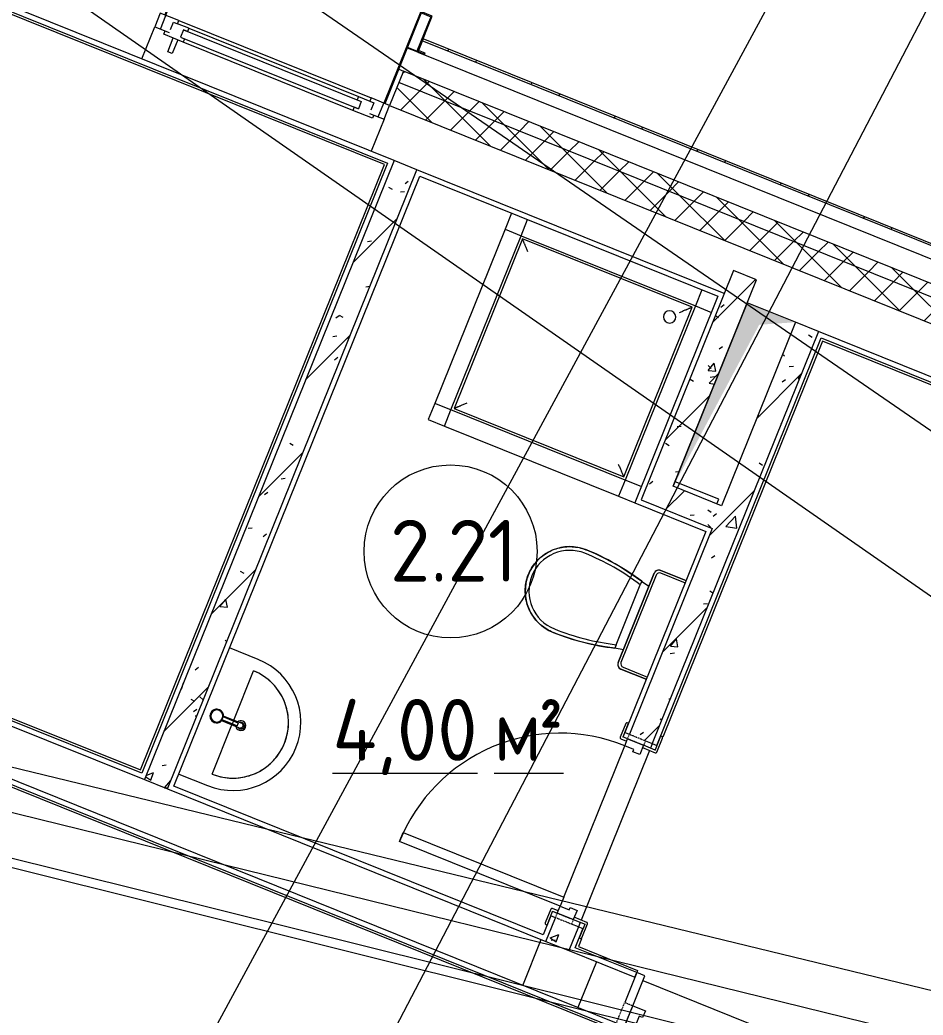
# Model space of a CAD drawing. Header units: millimetres. Extents: x -584918 to 2941280, y 3000189 to 4229862.
# Drawn here: x 189736 to 193389, y 3849639 to 3853664 of the extents above; entities that cross this region are included whole.
import ezdxf

# ---------------------------------------------------------------- set-up
doc = ezdxf.new("R2010")
doc.units = ezdxf.units.MM
doc.linetypes.add('ASVP_Невидимые', pattern=[5, 3, -2])
for name, color, linetype, lineweight in [('_ Окна', 7, 'Continuous', 0), ('Двери', 7, 'Continuous', 0), ('Линии', 7, 'Continuous', 0), ('Марки помещений', 7, 'Continuous', 0), ('Обобщенные модели', 7, 'Continuous', 0), ('Окна', 7, 'Continuous', 0), ('Перекрытие', 7, 'Continuous', 0), ('Сантехника', 7, 'Continuous', 0), ('Стены внутренние', 7, 'Continuous', 0), ('Стены наружные', 7, 'Continuous', 0), ('Стены несущие', 7, 'Continuous', 0), ('Стены отделка', 7, 'Continuous', 0), ('Стены перегородки', 7, 'Continuous', 0), ('Стены штриховка', 7, 'Continuous', 0), ('Узлы', 7, 'Continuous', 0), ('экспертиза ДУ', 1, 'Continuous', 0), ('экспертиза ДУ пояснения', 6, 'Continuous', 0), ('экспертиза условные обозначения', 1, 'Continuous', 0)]:
    doc.layers.add(name, color=color, linetype=linetype, lineweight=lineweight)
doc.styles.add('GOST Common_2', font='', dxfattribs={"height": 500})
doc.styles.add('GOST Common_3', font='', dxfattribs={"width": 0.9, "height": 500})
doc.styles.get('GOST Common_2').set_extended_font_data('GOST Common')
doc.styles.get('GOST Common_3').set_extended_font_data('GOST Common')
pattern_1 = [(45, (184030.3, 3824416.36), (-141.4214, 141.4214), [])]
pattern_2 = [(50, (184030.3, 3824416.36), (364.368, -31.8783), [38.1, -419.1]), (355, (184030.3, 3824416.36), (-70.486, 382.1133), [30.48, -335.28]), (100.451, (184060.67, 3824413.7), (293.885, 350.2334), [32.38, -356.18]), (46.184, (184030.3, 3824517.96), (542.1585, -84.086), [57.15, -628.65]), (96.636, (184075.5, 3824510.96), (474.805, 494.855), [48.57, -534.27]), (351.184, (184030.3, 3824517.96), (474.81, 494.85), [45.72, -502.92]), (21, (184081.1, 3824492.56), (303.2285, -204.5305), [38.1, -419.1]), (326, (184081.1, 3824492.56), (123.604, 368.376), [30.48, -335.28]), (71.451, (184106.37, 3824475.52), (426.834, 163.8427), [32.38, -356.18]), (37.5, (184030.3, 3824416.36), (6.17665, 169.11015), [16.764, -314.452, 16.764, -323.596, -336.55]), (37.5, (184030.3, 3824416.36), (6.17665, 169.11015), [-671.576, 16.764, -319.786]), (7.5, (184030.3, 3824416.36), (133.6389, 200.3615), [16.764, -177.292, 16.764, -306.832, -128.27]), (7.5, (184030.3, 3824416.36), (133.6389, 200.3615), [-517.652, 16.764, -111.506]), (327.5, (183917.02, 3824416.36), (271.1818, -11.45836), [16.764, -110.236, 16.764, -379.476, -525.78]), (327.5, (183917.02, 3824416.36), (271.1818, -11.45836), [-523.24, 16.764, -509.016]), (317.5, (183866.22, 3824416.36), (296.2585, 50.8528), [16.764, -148.336, 16.764, -246.38, -373.38]), (317.5, (183866.22, 3824416.36), (296.2585, 50.8528), [-428.244, 16.764, -356.616])]
pattern_3 = [(45, (184030.3, 3824416.36), (-70.71068, 70.71068), []), (135, (184030.3, 3824416.36), (-70.71068, -70.71068), [])]

# ---------------------------------------------------------------- blocks, each defined once
blk = doc.blocks.new('ASVP_ДверьДеревянная_1 полотно - Санузел 700х2000h_полотно_ Г Пр _650 в свету_-7535400-АР Этаж 02')
at = {"layer": 'Двери', "lineweight": 18}
for p, q in [((-350, 750), (-310, 750)), ((-350, 50), (-350, 750)), ((-310, 750), (-310, 50)), ((-380, 50), (-350, 50)), ((-380, -20), (-380, 50)), ((-310, 50), (-350, 50)), ((-350, 50), (-350, 10)), ((350, 50), (380, 50)), ((350, 10), (350, 50)), ((380, 50), (380, -20)), ((-350, 10), (-340, 10)), ((-340, 10), (-340, -20)), ((340, 10), (350, 10)), ((340, -20), (340, 10)), ((-340, -20), (-380, -20)), ((380, -20), (340, -20))]:
    blk.add_line(p, q, dxfattribs=at)
at = {"layer": 'Двери', "linetype": 'ASVP_Невидимые', "lineweight": 18}
for p, q in [((-400, 50), (-380, 50)), ((-400, -20), (-400, 50)), ((-380, 50), (-380, -20)), ((380, 50), (400, 50)), ((380, -20), (380, 50)), ((400, 50), (400, -20)), ((-380, -20), (-400, -20)), ((400, -20), (380, -20))]:
    blk.add_line(p, q, dxfattribs=at)
at = {"layer": 'Двери'}
blk.add_arc((-350, 50), 700, 0, 90, dxfattribs=at)
blk = doc.blocks.new('ASVP_НАЛИЧНИК МДФ_Двери - Наличник дверной МДФ-7488205-АР Этаж 02')
at = {"layer": 'Обобщенные модели'}
for p, q in [((-380, 50), (-380, -1)), ((-370, -5), (-370, 50)), ((370, 50), (370, -5)), ((380, -1), (380, 50)), ((-381, 0), (-440, 0)), ((-440, 0), (-440, -5)), ((-381, -1), (-381, 0)), ((440, 0), (381, 0)), ((381, 0), (381, -1)), ((440, -5), (440, 0)), ((-435, -10), (-375, -10)), ((-380, -1), (-381, -1)), ((375, -10), (435, -10)), ((381, -1), (380, -1))]:
    blk.add_line(p, q, dxfattribs=at)
for centre, start, end in [((-435, -5), 180, 270), ((-375, -5), 270, 360), ((375, -5), 180, 270), ((435, -5), 270, 360)]:
    blk.add_arc(centre, 5, start, end, dxfattribs=at)
blk = doc.blocks.new('ASVP_НАЛИЧНИК МДФ_Двери - Наличник дверной МДФ-7488190-АР Этаж 02')
at = {"layer": 'Обобщенные модели'}
for p, q in [((-381, 0), (-440, 0)), ((-381, -1), (-381, 0)), ((-380, 20), (-380, -1)), ((-370, -5), (-370, 20)), ((370, 20), (370, -5)), ((380, -1), (380, 20)), ((440, 0), (381, 0)), ((381, 0), (381, -1)), ((440, -5), (440, 0)), ((-440, 0), (-440, -5)), ((-435, -10), (-375, -10)), ((-380, -1), (-381, -1)), ((375, -10), (435, -10)), ((381, -1), (380, -1))]:
    blk.add_line(p, q, dxfattribs=at)
for centre, start, end in [((-435, -5), 180, 270), ((-375, -5), 270, 360), ((375, -5), 180, 270), ((435, -5), 270, 360)]:
    blk.add_arc(centre, 5, start, end, dxfattribs=at)
blk = doc.blocks.new('ASVP_ДверьСтальная_1 полотно - Внутренняя 1000х2000h_полотно_ Г Пр _925 в свету_-7420248-АР Этаж 02')
at = {"layer": 'Двери', "lineweight": 18}
for p, q in [((-500, 1100), (-440, 1100)), ((-500, 100), (-500, 1100)), ((-440, 1100), (-440, 100)), ((-540, 100), (-500, 100)), ((-540, 10), (-540, 100)), ((-440, 100), (-500, 100)), ((-500, 100), (-500, 40)), ((500, 100), (540, 100)), ((500, 40), (500, 100)), ((540, 100), (540, 10)), ((-485, 10), (-540, 10)), ((-500, 40), (-485, 40)), ((-485, 40), (-485, 10)), ((485, 40), (500, 40)), ((485, 10), (485, 40)), ((540, 10), (485, 10))]:
    blk.add_line(p, q, dxfattribs=at)
at = {"layer": 'Двери', "linetype": 'ASVP_Невидимые', "lineweight": 18}
for p, q in [((-575, 100), (-540, 100)), ((-575, 10), (-575, 100)), ((-540, 100), (-540, 10)), ((540, 100), (575, 100)), ((540, 10), (540, 100)), ((575, 100), (575, 10)), ((-540, 10), (-575, 10)), ((575, 10), (540, 10))]:
    blk.add_line(p, q, dxfattribs=at)
at = {"layer": 'Двери'}
blk.add_arc((-500, 100), 1000, 0, 90, dxfattribs=at)
blk = doc.blocks.new('ADSK_Унитаз_ГОСТ30493-96 - С косым выпуском-V62-АР Этаж 02')
at = {"layer": 'Сантехника'}
for p, q in [((130, 215), (20, 215)), ((20, 215), (130, 215)), ((125, 205), (25, 205)), ((140, -190), (140, 190)), ((150, 195), (150, 190.8)), ((150, -195), (150, 195)), ((150, 195), (150, -195)), ((185, 145), (150, 137.4)), ((185, 130.7), (185, 145.7)), ((185, 130.7), (185, -130.7)), ((150, -137.4), (185, -145)), ((185, -145.7), (185, -130.7)), ((20, -215), (130, -215)), ((130, -215), (20, -215)), ((25, -205), (125, -205))]:
    blk.add_line(p, q, dxfattribs=at)
at = {"layer": 'Сантехника', "flags": 128}
for points in [[(185, 145.7), (222.5, 155.2), (260.3, 163.1), (298.4, 169.6), (336.7, 174.5), (375.2, 177.8), (413.8, 179.6), (440, 180)], [(440, 180), (447.2, 179.9), (454.4, 179.4), (461.5, 178.7), (468.7, 177.7), (475.8, 176.4), (482.8, 174.8), (489.7, 173), (496.6, 170.9), (503.4, 168.5), (510.1, 165.8), (516.7, 162.9), (523.1, 159.7), (529.4, 156.2), (535.6, 152.5), (541.6, 148.6), (547.5, 144.4), (553.2, 140), (558.7, 135.3), (564, 130.5), (569.1, 125.4), (574, 120.1), (578.7, 114.7), (583.2, 109), (587.5, 103.2), (591.5, 97.3), (595.2, 91.1), (598.8, 84.8), (602, 78.4), (605, 71.9), (607.8, 65.2), (610.2, 58.5), (612.4, 51.6), (614.4, 44.7), (616, 37.7), (617.4, 30.6), (618.5, 23.5), (619.3, 16.3), (619.8, 9.1), (620, 1.9), (620, 0)], [(620, 0), (619.9, -7.2), (619.4, -14.4), (618.7, -21.5), (617.7, -28.7), (616.4, -35.8), (614.8, -42.8), (613, -49.7), (610.9, -56.6), (608.5, -63.4), (605.8, -70.1), (602.9, -76.7), (599.7, -83.1), (596.2, -89.4), (592.5, -95.6), (588.6, -101.6), (584.4, -107.5), (580, -113.2), (575.3, -118.7), (570.5, -124), (565.4, -129.1), (560.1, -134), (554.7, -138.7), (549, -143.2), (543.2, -147.5), (537.3, -151.5), (531.1, -155.2), (524.8, -158.8), (518.4, -162), (511.9, -165), (505.2, -167.8), (498.5, -170.2), (491.6, -172.4), (484.7, -174.4), (477.7, -176), (470.6, -177.4), (463.5, -178.5), (456.3, -179.3), (449.1, -179.8), (441.9, -180), (440, -180)], [(440, -180), (401.4, -179.2), (362.8, -176.9), (324.4, -173.1), (286.1, -167.7), (248.1, -160.7), (210.4, -152.3), (185, -145.7)]]:
    blk.add_lwpolyline(points, dxfattribs=at)
at = {"layer": 'Сантехника'}
for centre, radius, start, end in [((25, 190), 15, 90, 111.2132), ((125, 190), 15, 0, 90), ((130, 195), 20, 360, 90), ((130, 195), 20, 80, 90), ((130, 195), 20, 0, 90), ((130, 195), 20, 50, 70), ((130, 195), 20, 20, 40), ((130, 195), 20, 360, 10), ((440, -786), 966, 90, 105.3062), ((440, -786), 966, 90, 105.3062), ((440, -801), 966, 90, 105.3062), ((440, 0), 180, 0, 90), ((440, 0), 180, 360, 90), ((440, 0), 165, 0, 90), ((440, 0), 180, 270, 360), ((440, 0), 165, 270, 0), ((440, 0), 180, 270, 0), ((440, 801), 966, 254.6938, 270), ((440, 786), 966, 254.6938, 270), ((440, 786), 966, 254.6938, 270), ((125, -190), 15, 270, 0), ((130, -195), 20, 270, 0), ((130, -195), 20, 270, 0), ((130, -195), 20, 350, 0), ((25, -190), 15, 248.7868, 270), ((130, -195), 20, 270, 280), ((130, -195), 20, 290, 310), ((130, -195), 20, 320, 340)]:
    blk.add_arc(centre, radius, start, end, dxfattribs=at)
blk = doc.blocks.new('ADSK_Умывальник_Полукруглый_Керамический_ГОСТ30493-96 - 2-ой величины-228735-АР Этаж 02')
at = {"layer": 'Сантехника'}
for p, q in [((6669.8, 26660.8), (6553.9, 26707.5)), ((6570.8, 26415), (6651.2, 26614.4)), ((6483, 26197.1), (6563.3, 26396.5)), ((6348.3, 26197.4), (6464.3, 26150.7))]:
    blk.add_line(p, q, dxfattribs=at)
at = {"layer": 'Сантехника', "flags": 128}
blk.add_lwpolyline([(6483, 26197.1), (6491.4, 26193.9), (6499.9, 26191), (6508.5, 26188.5), (6517.3, 26186.3), (6526.1, 26184.5), (6535, 26183), (6543.9, 26181.9), (6552.9, 26181.2), (6561.9, 26180.8), (6570.9, 26180.8), (6579.9, 26181.1), (6588.8, 26181.8), (6597.8, 26182.9), (6606.7, 26184.3), (6615.5, 26186), (6624.2, 26188.1), (6632.9, 26190.6), (6641.4, 26193.4), (6649.9, 26196.5), (6658.2, 26200), (6666.3, 26203.8), (6674.3, 26208), (6682.1, 26212.4), (6689.8, 26217.2), (6697.2, 26222.2), (6704.5, 26227.6), (6711.5, 26233.2), (6718.3, 26239.1), (6724.8, 26245.3), (6731.1, 26251.7), (6737.1, 26258.4), (6742.9, 26265.3), (6748.3, 26272.5), (6753.5, 26279.8), (6758.4, 26287.4), (6763, 26295.1), (6767.3, 26303.1), (6771.2, 26311.2), (6774.8, 26319.4), (6778.1, 26327.8), (6781.1, 26336.3), (6783.7, 26344.9), (6785.9, 26353.6), (6787.8, 26362.4), (6789.4, 26371.3), (6790.6, 26380.2), (6791.4, 26389.1), (6791.9, 26398.1), (6792, 26407.1), (6791.8, 26416.1), (6791.2, 26425.1), (6790.3, 26434.1), (6789, 26443), (6787.3, 26451.8), (6785.3, 26460.6), (6782.9, 26469.3), (6780.2, 26477.8), (6777.1, 26486.3), (6773.8, 26494.6), (6770, 26502.8), (6766, 26510.9), (6761.6, 26518.7), (6757, 26526.4), (6752, 26533.9), (6746.7, 26541.2), (6741.1, 26548.3), (6735.3, 26555.1), (6729.2, 26561.8), (6722.8, 26568.1), (6716.2, 26574.2), (6709.3, 26580), (6702.3, 26585.6), (6695, 26590.9), (6687.5, 26595.8), (6679.8, 26600.5), (6671.9, 26604.8), (6663.8, 26608.9), (6655.6, 26612.6), (6651.2, 26614.4)], dxfattribs=at)
at = {"layer": 'Сантехника'}
for centre, radius, start, end in [((6567.1, 26405.7), 275, 248.0513, 68.0513), ((6567.1, 26405.7), 225, 248.0513, 68.0513), ((6599.5, 26392.7), 20, 68.0513, 128.0513), ((6599.5, 26392.7), 20, 248.0513, 68.0513), ((6599.5, 26392.7), 20, 188.0513, 248.0513)]:
    blk.add_arc(centre, radius, start, end, dxfattribs=at)
blk = doc.blocks.new('ADSK_Смеситель_ГОСТ25809-96 - Для умывальника_Однорукояточный-228586-АР Этаж 02')
at = {"layer": 'Сантехника'}
for p, q in [((6521.7, 26413.2), (6575.8, 26391.5)), ((6522.7, 26417.2), (6565.1, 26400.1)), ((6522.9, 26417.1), (6522.7, 26417.2)), ((6569.5, 26411.2), (6527.2, 26428.3)), ((6583.2, 26410), (6529.2, 26431.8)), ((6565.3, 26401.1), (6569.1, 26410.3)), ((6588.8, 26403.5), (6569.5, 26411.2)), ((6604.3, 26401.5), (6583.2, 26410)), ((6565.1, 26400.1), (6584.3, 26392.3)), ((6575.8, 26391.5), (6596.8, 26383)), ((6584.7, 26393.3), (6584.3, 26392.3)), ((6584.3, 26392.3), (6584.7, 26393.3)), ((6588.4, 26402.5), (6584.7, 26393.3)), ((6588.4, 26402.5), (6588.8, 26403.5)), ((6588.8, 26403.5), (6588.4, 26402.5)), ((6596.8, 26383), (6600.4, 26381.5)), ((6607.9, 26400.1), (6604.3, 26401.5))]:
    blk.add_line(p, q, dxfattribs=at)
for radius, start, end in [(27.5, 68.0513, 248.0513), (24.5, 68.0513, 248.0513), (27.5, 110.0278, 146.0739), (24.5, 248.0513, 68.0513), (27.5, 91.3626, 104.7385), (27.5, 68.0513, 86.0736), (27.5, 53.0513, 68.0513), (27.5, 349.6627, 68.0513), (27.5, 31.3641, 44.74), (27.5, 170.028, 206.0741), (27.5, 151.3629, 164.7388), (27.5, 211.3632, 224.7391), (27.5, 232.6006, 248.0513), (27.5, 248.0513, 327.5502), (27.5, 290.0285, 306.8607), (27.5, 308.0513, 326.0746), (24.5, 323.0513, 327.8215), (24.5, 323.0513, 327.8215), (24.5, 348.2811, 353.0513), (24.5, 348.2811, 353.0513), (27.5, 350.0287, 26.0748), (27.5, 248.0513, 266.0744), (27.5, 271.3635, 284.7394)]:
    blk.add_arc((6502.1, 26431.9), radius, start, end, dxfattribs=at)
for start_param, end_param in [(3.141593, 4.712389), (6.134003, 6.283185), (4.745008, 6.021386)]:
    blk.add_ellipse((6604.2, 26390.8), major_axis=(3.74, 9.28), ratio=0.965926, start_param=start_param, end_param=end_param, dxfattribs=at)
for points, knots in [([(6521.5, 26416.9), (6521.5, 26417), (6521.6, 26417.1), (6521.9, 26417.4), (6522.2, 26417.9), (6522.6, 26418.4), (6522.8, 26418.7)], [0.77430556, 0.77430556, 0.77430556, 0.77430556, 0.78298611, 0.79166667, 0.82638889, 0.86111111, 0.86111111, 0.86111111, 0.86111111]), ([(6526.2, 26427.1), (6526.2, 26427.4), (6526.3, 26427.9), (6526.4, 26428.4), (6526.4, 26428.9), (6526.5, 26429.1), (6526.5, 26429.2)], [0.13888889, 0.13888889, 0.13888889, 0.13888889, 0.16666667, 0.19444444, 0.20833333, 0.22222222, 0.22222222, 0.22222222, 0.22222222]), ([(6569.5, 26411.2), (6569.5, 26411.2), (6569.5, 26411.2), (6569.4, 26411.1), (6569.4, 26411), (6569.2, 26410.7), (6569.1, 26410.5), (6569.1, 26410.3)], [0, 0, 0, 0, 0.166667, 0.333333, 0.5, 0.666667, 1, 1, 1, 1]), ([(6565.4, 26399.9), (6565.5, 26399.9), (6565.5, 26399.9), (6565.5, 26400), (6565.6, 26400.2), (6565.7, 26400.4), (6565.9, 26400.7), (6565.9, 26400.8)], [0, 0, 0, 0, 0.166667, 0.333333, 0.5, 0.666667, 1, 1, 1, 1]), ([(6574.2, 26397.5), (6574, 26395.9), (6574, 26393.9), (6574.8, 26392.1), (6575.4, 26391.6), (6575.8, 26391.5)], [0.1666667, 0.1666667, 0.1666667, 0.1666667, 0.3333333, 0.4166667, 0.5, 0.5, 0.5, 0.5]), ([(6607.1, 26389.6), (6606.8, 26388.8), (6606.2, 26387.6), (6605.2, 26386.2), (6604.4, 26385.3), (6603.6, 26384.6), (6603, 26384.1), (6602.4, 26383.7), (6601.6, 26383.3), (6600.8, 26382.9), (6600.1, 26382.8), (6599.6, 26382.7), (6599.1, 26382.6), (6598.6, 26382.6), (6598.2, 26382.6), (6597.7, 26382.7), (6597.3, 26382.8), (6597, 26382.9), (6596.8, 26383)], [0, 0, 0, 0, 0.0833333, 0.125, 0.1666667, 0.2083333, 0.2291667, 0.25, 0.2916667, 0.3333333, 0.3541667, 0.375, 0.3958333, 0.4166667, 0.4375, 0.4583333, 0.4791667, 0.5, 0.5, 0.5, 0.5]), ([(6604.3, 26401.5), (6604.4, 26401.5), (6604.7, 26401.3), (6605.1, 26401.1), (6605.5, 26400.8), (6605.9, 26400.5), (6606.2, 26400.2), (6606.5, 26399.8), (6606.8, 26399.4), (6607.1, 26399), (6607.3, 26398.5), (6607.6, 26397.8), (6607.8, 26397.1), (6608, 26396.4), (6608.1, 26395.6), (6608.1, 26394.6), (6608.1, 26393.4), (6607.8, 26391.7), (6607.4, 26390.4), (6607.1, 26389.6)], [0.5, 0.5, 0.5, 0.5, 0.5208333, 0.5416667, 0.5625, 0.5833333, 0.6041667, 0.625, 0.6458333, 0.6666667, 0.6875, 0.7083333, 0.75, 0.7708333, 0.7916667, 0.8333333, 0.875, 0.9166667, 1, 1, 1, 1])]:
    blk.add_open_spline(points, degree=3, knots=knots, dxfattribs=at)
for points in [[(6522.7, 26417.2), (6522.7, 26417.2), (6522.7, 26417.2), (6522.7, 26417.3), (6522.8, 26417.4), (6522.9, 26417.6), (6523, 26417.8), (6523.1, 26418), (6523.2, 26418)], [(6523.2, 26417.1), (6523.2, 26417.1), (6523.1, 26417), (6523.1, 26417), (6523.1, 26417)], [(6523.2, 26418), (6524.1, 26419.5), (6525.7, 26422.4), (6526.6, 26425.6), (6526.9, 26427.3)], [(6526.9, 26427.3), (6526.9, 26427.4), (6527, 26427.6), (6527, 26427.8), (6527.1, 26427.9), (6527.1, 26428)], [(6527.6, 26428.1), (6527.6, 26428.1), (6527.6, 26428.1), (6527.6, 26428.1)], [(6569.7, 26410.1), (6569.7, 26410.3), (6569.8, 26410.6), (6569.9, 26411), (6569.9, 26411.1), (6569.9, 26411.1)], [(6582.1, 26410.1), (6581.7, 26410), (6580.8, 26409.7), (6579.3, 26408.5), (6578.4, 26407.4), (6577.9, 26406.8)], [(6583.2, 26410), (6583, 26410.1), (6582.7, 26410.2), (6582.4, 26410.1)], [(6565.3, 26401.1), (6565.3, 26400.9), (6565.1, 26400.6), (6565, 26400.2), (6565, 26400.1), (6565.1, 26400.1)]]:
    blk.add_open_spline(points, degree=3, dxfattribs=at)
blk = doc.blocks.new('ADSK_СифонБутылочный_ГОСТ23289-94 - Для умывальника_Вертикальный выпуск_DN40-6690948-АР Этаж 02')
at = {"layer": 'Сантехника'}
for radius, start, end in [(20, 158.285, 163.4876), (20, 158.285, 163.4876), (13.3, 174.0842, 180), (13.3, 180, 259.0621), (13.3, 1.0701, 90)]:
    blk.add_arc((0, 0), radius, start, end, dxfattribs=at)
blk = doc.blocks.new('ASVP_ОТКОС_Оштукатуривание дверного откоса - Оштукатуривание дверного откоса-V73-АР Этаж 02')
at = {"layer": 'Обобщенные модели'}
for p, q in [((-575, 130), (-575, 0)), ((-540, 0), (-540, 130)), ((540, 130), (540, 0)), ((575, 0), (575, 130)), ((-575, 0), (-540, 0)), ((540, 0), (575, 0))]:
    blk.add_line(p, q, dxfattribs=at)
blk = doc.blocks.new('ADSK_Душевой_поддон_ГОСТ 23695-2016 - ПДСм 800 _h_445_-223348-АР Этаж 02')
at = {"layer": 'Сантехника'}
for p, q in [((70, -70), (70, 0)), ((830, 0), (830, -70)), ((900, -70), (900, 0)), ((0, -70), (70, -70)), ((70, -830), (70, -70)), ((70, -70), (830, -70)), ((820, -80), (80, -80)), ((80, -80), (80, -820)), ((820, -820), (820, -80)), ((830, -70), (830, -830)), ((830, -70), (900, -70)), ((900, -830), (900, -70)), ((70, -830), (0, -830)), ((830, -830), (70, -830)), ((70, -900), (70, -830)), ((80, -820), (820, -820)), ((900, -830), (830, -830)), ((830, -830), (830, -900)), ((900, -900), (900, -830)), ((0, -900), (70, -900)), ((70, -900), (830, -900)), ((830, -900), (900, -900))]:
    blk.add_line(p, q, dxfattribs=at)
for start, end in [(90, 270), (270, 90)]:
    blk.add_arc((150, -150), 25, start, end, dxfattribs=at)
for points, knots in [([(80, -80), (80, -80), (80.7, -80.7), (82.9, -82.9), (85.3, -85.3), (87.7, -87.7), (89.9, -89.9), (92.3, -92.3), (94.9, -94.9), (97.8, -97.8), (100.7, -100.7), (104.6, -104.7), (111.3, -111.3), (116.5, -116.4), (120, -120)], [-1, -1, -1, -1, -0.833333, -0.75, -0.666667, -0.583333, -0.541667, -0.5, -0.416667, -0.375, -0.333333, -0.25, -0.166667, 0, 0, 0, 0]), ([(780, -120), (783.6, -116.5), (788.7, -111.3), (795.3, -104.6), (799.3, -100.7), (802.2, -97.8), (805.1, -94.9), (807.7, -92.3), (810.1, -89.9), (812.3, -87.7), (814.7, -85.3), (817.1, -82.9), (819.3, -80.7), (820, -80), (820, -80)], [0, 0, 0, 0, 0.166667, 0.25, 0.333333, 0.375, 0.416667, 0.5, 0.541667, 0.583333, 0.666667, 0.75, 0.833333, 1, 1, 1, 1]), ([(120, -780), (116.4, -783.5), (111.3, -788.7), (104.7, -795.4), (100.7, -799.3), (97.8, -802.2), (94.9, -805.1), (92.3, -807.7), (89.9, -810.1), (87.7, -812.3), (85.3, -814.7), (82.9, -817.1), (80.7, -819.3), (80, -820), (80, -820)], [0, 0, 0, 0, 0.166667, 0.25, 0.333333, 0.375, 0.416667, 0.5, 0.541667, 0.583333, 0.666667, 0.75, 0.833333, 1, 1, 1, 1]), ([(780, -780), (783.5, -783.6), (788.7, -788.7), (795.4, -795.3), (799.3, -799.3), (802.2, -802.2), (805.1, -805.1), (807.7, -807.7), (810.1, -810.1), (812.3, -812.3), (814.7, -814.7), (817.1, -817.1), (819.3, -819.3), (820, -820), (820, -820)], [0, 0, 0, 0, 0.166667, 0.25, 0.333333, 0.375, 0.416667, 0.5, 0.541667, 0.583333, 0.666667, 0.75, 0.833333, 1, 1, 1, 1])]:
    blk.add_open_spline(points, degree=3, knots=knots, dxfattribs=at)
blk = doc.blocks.new('Окно_ПВХ_1Створка_1Фрамуга-верх - ОП_2100_h_х950_1ст1фр-7962690-АР Этаж 02')
at = {"layer": '_ Окна'}
for p, q in [((-419, 100), (-500, 100)), ((-500, 100), (-500, 40)), ((-475, 40), (-475, 100)), ((-437, 54), (-437, 86)), ((-437, 86), (-419, 86)), ((-419, 86), (-419, 100)), ((-370, 86), (-419, 86)), ((-370, 86), (-370, 72)), ((370, 86), (370, 72)), ((370, 86), (419, 86)), ((419, 100), (419, 86)), ((500, 100), (419, 100)), ((419, 86), (437, 86)), ((437, 86), (437, 54)), ((475, 40), (475, 100)), ((500, 40), (500, 100)), ((-388, 72), (-388, 40)), ((-370, 72), (-388, 72)), ((-388, 72), (388, 72)), ((370, 72), (388, 72)), ((388, 72), (388, 40)), ((-500, 40), (-437, 40)), ((-455, 26), (-455, 40)), ((-370, 26), (-455, 26)), ((-388, 40), (-370, 40)), ((-388, 40), (388, 40)), ((-370, 40), (-370, 26)), ((370, 40), (370, 26)), ((388, 40), (370, 40)), ((455, 26), (370, 26)), ((437, 40), (500, 40)), ((455, 40), (455, 26))]:
    blk.add_line(p, q, dxfattribs=at)
at = {"layer": 'Окна'}
for p, q in [((-419, 100), (419, 100)), ((-370, 86), (370, 86)), ((-413.5, -34), (-413.5, 26)), ((-393.5, 26), (-393.5, -34)), ((370, 26), (-370, 26)), ((-393.5, -34), (-413.5, -34))]:
    blk.add_line(p, q, dxfattribs=at)
blk = doc.blocks.new('Откос с зашивкой _верх_низ_ - Откос-V92-АР Этаж 02')
at = {"layer": 'Обобщенные модели'}
for p, q in [((-525, 100), (-525, -50)), ((-475, 100), (-525, 100)), ((-520, -55), (-520, 95)), ((-520, 95), (-475, 95)), ((-480, 100), (-480, -300)), ((-475, 100), (-480, 100)), ((475, 100), (-475, 100)), ((-475, -300), (-475, 100)), ((-475, 95), (-475, 100)), ((-475, 100), (475, 100)), ((480, 100), (475, 100)), ((475, 100), (475, -300)), ((525, 100), (475, 100)), ((475, 100), (475, 95)), ((475, 95), (520, 95)), ((480, -300), (480, 100)), ((520, 95), (520, -55)), ((525, -50), (525, 100)), ((-525, -50), (-555, -50)), ((-555, -50), (-555, -55)), ((-555, -55), (-520, -55)), ((-480, -55), (-520, -55)), ((520, -55), (480, -55)), ((520, -55), (555, -55)), ((555, -50), (525, -50)), ((555, -55), (555, -50))]:
    blk.add_line(p, q, dxfattribs=at)
blk = doc.blocks.new('ASVP_Марка_Помещение_ДваЗначения - Номер Площадь-685795-АР Этаж 02')
at = {"layer": 'Марки помещений'}
blk.add_circle((0, 0), 3.5, dxfattribs=at)

msp = doc.modelspace()

# ---------------------------------------------------------------- hatches: boundary and pattern name
at = {"layer": 'Стены внутренние'}
h = msp.add_hatch(dxfattribs=at)
h.set_pattern_fill('FP_1', color=256, style=0, pattern_type=2)
h.set_pattern_definition(pattern_1)
h.paths.add_polyline_path([(190332.804, 3850553.561), (191342, 3853057.862), (191249.248, 3853095.239), (190240.052, 3850590.938)])
h = msp.add_hatch(dxfattribs=at)
h.set_pattern_fill('FP_2', color=256, style=0, pattern_type=2)
h.set_pattern_definition(pattern_2)
h.paths.add_polyline_path([(190332.804, 3850553.561), (191342, 3853057.862), (191249.248, 3853095.239), (190240.052, 3850590.938)])
h = msp.add_hatch(dxfattribs=at)
h.set_pattern_fill('FP_1', color=256, style=0, pattern_type=2)
h.set_pattern_definition(pattern_1)
h.paths.add_polyline_path([(192378.606, 3851777.609), (192715.005, 3852612.376), (192622.253, 3852649.753), (192285.855, 3851814.986), (192293.543, 3851811.888)])
h = msp.add_hatch(dxfattribs=at)
h.set_pattern_fill('FP_2', color=256, style=0, pattern_type=2)
h.set_pattern_definition(pattern_2)
h.paths.add_polyline_path([(192378.606, 3851777.609), (192715.005, 3852612.376), (192622.253, 3852649.753), (192285.855, 3851814.986), (192293.543, 3851811.888)])
h = msp.add_hatch(dxfattribs=at)
h.set_pattern_fill('FP_1', color=256, style=0, pattern_type=2)
h.set_pattern_definition(pattern_1)
h.paths.add_polyline_path([(191955.962, 3849899.452), (191994.522, 3849995.137), (191901.77, 3850032.515), (191863.211, 3849936.83), (191928.48, 3849910.527)])
h.paths.add_polyline_path([(192293.543, 3850737.152), (192965.158, 3852403.753), (192872.406, 3852441.131), (192200.791, 3850774.53), (192265.718, 3850748.366)])
h = msp.add_hatch(dxfattribs=at)
h.set_pattern_fill('FP_2', color=256, style=0, pattern_type=2)
h.set_pattern_definition(pattern_2)
h.paths.add_polyline_path([(191955.962, 3849899.452), (191994.522, 3849995.137), (191901.77, 3850032.515), (191863.211, 3849936.83), (191928.48, 3849910.527)])
h.paths.add_polyline_path([(192293.543, 3850737.152), (192965.158, 3852403.753), (192872.406, 3852441.131), (192200.791, 3850774.53), (192265.718, 3850748.366)])
h = msp.add_hatch(dxfattribs=at)
h.set_pattern_fill('FP_1', color=256, style=0, pattern_type=2)
h.set_pattern_definition(pattern_1)
h.paths.add_polyline_path([(192536.008, 3851606.364), (192573.385, 3851699.116), (192285.855, 3851814.986), (192248.477, 3851722.234), (192524.117, 3851611.156)])
h = msp.add_hatch(dxfattribs=at)
h.set_pattern_fill('FP_2', color=256, style=0, pattern_type=2)
h.set_pattern_definition(pattern_2)
h.paths.add_polyline_path([(192536.008, 3851606.364), (192573.385, 3851699.116), (192285.855, 3851814.986), (192248.477, 3851722.234), (192524.117, 3851611.156)])
at = {"layer": 'Стены наружные'}
h = msp.add_hatch(dxfattribs=at)
h.set_pattern_fill('FP_36', color=256, style=0, pattern_type=2)
h.set_pattern_definition(pattern_3)
h.paths.add_polyline_path([(196230.855, 3851411.169), (196249.544, 3851457.545), (195507.529, 3851756.566), (195488.84, 3851710.19), (196211.474, 3851418.98)])
h.paths.add_polyline_path([(193819.306, 3852382.988), (193837.995, 3852429.364), (191287.318, 3853457.248), (191268.629, 3853410.872), (193767.778, 3852403.753)])
h.paths.add_polyline_path([(190341.11, 3853784.649), (190359.799, 3853831.025), (189942.416, 3853999.224), (189923.727, 3853952.848), (190326.934, 3853790.362)])
h = msp.add_hatch(dxfattribs=at)
h.set_pattern_fill('FP_36', color=256, style=0, pattern_type=2)
h.set_pattern_definition(pattern_3)
h.paths.add_polyline_path([(196286.23, 3851281.04), (196323.607, 3851373.792), (195488.84, 3851710.19), (195451.463, 3851617.439), (196211.474, 3851311.165)])
h.paths.add_polyline_path([(193781.929, 3852290.236), (193819.306, 3852382.988), (191268.629, 3853410.872), (191231.252, 3853318.121), (193759.502, 3852299.273)])
h.paths.add_polyline_path([(190303.733, 3853691.897), (190341.11, 3853784.649), (189830.975, 3853990.226), (189793.597, 3853897.474), (190281.306, 3853700.934)])
h = msp.add_hatch(dxfattribs=at)
h.set_pattern_fill('FP_17', color=256, style=0, pattern_type=2)
h.set_pattern_definition([(45, (184030.3, 3824416.36), (-235.7317, 235.7317), []), (45, (184187.46, 3824416.36), (-235.7317, 235.7317), [])])
h.paths.add_polyline_path([(193867.883, 3852570.416), (193870.874, 3852577.836), (191366.573, 3853587.032), (191363.582, 3853579.612), (193837.995, 3852582.46)])
at = {"layer": 'Узлы'}
h = msp.add_hatch(color=256, dxfattribs=at)
h.paths.add_polyline_path([(192311.742, 3843826.28), (192877.448, 3844576.997), (193576.352, 3844556.528), (192741.585, 3844892.927), (192328.354, 3843867.503)])
h.paths.add_polyline_path([(189882.196, 3845020.98), (188605.944, 3845535.29), (188531.189, 3845349.786), (188652.433, 3845419.786), (189853.817, 3845030.183)])
h.paths.add_polyline_path([(192816.34, 3845078.43), (193473.346, 3845950.307), (194137.016, 3845947.806), (193302.249, 3846284.205), (192909.784, 3845310.31)])
h.paths.add_polyline_path([(185022.413, 3847141.122), (183445.63, 3847776.541), (183314.809, 3847451.91), (183504.209, 3847605.283), (185013.414, 3847143.873)])
h.paths.add_polyline_path([(185769.965, 3848996.159), (184193.183, 3849631.579), (184118.428, 3849446.075), (184256.992, 3849526.075), (185759.859, 3848999.699)])
h.paths.add_polyline_path([(192378.606, 3851777.609), (192726.015, 3852430.99), (192872.406, 3852441.131), (192677.627, 3852519.624), (192386.082, 3851796.159)])
h.paths.add_polyline_path([(178631.531, 3853220.523), (179522.485, 3854111.478), (181771.251, 3853788.11), (179266.95, 3854797.306), (178646.482, 3853257.624)])
h.paths.add_polyline_path([(177982.267, 3853482.167), (178715.024, 3854804.095), (179081.446, 3854872.061), (178617.687, 3855058.949), (178022.881, 3853582.948)])
h.paths.add_polyline_path([(168010.609, 3853565.367), (169886.645, 3855598.828), (174356.914, 3854705.938), (169292.661, 3856746.756), (168013.621, 3853572.842)])
at = {"layer": 'экспертиза условные обозначения', "lineweight": -3}
h = msp.add_hatch(dxfattribs=at)
h.set_pattern_fill('GRASS', color=3, scale=24)
h.set_pattern_definition([(90, (183626.44, 3579035.56), (-431.0523, 431.0523), [114.3, -747.8046]), (45, (183626.44, 3579035.56), (-431.0523, 431.0523), [114.3, -495.3]), (135, (183626.44, 3579035.56), (-431.0523, -431.0523), [114.3, -495.3])])
edge = h.paths.add_edge_path()
edge.add_line((182517.835, 3845514.364), (183226.141, 3847272.013))
edge.add_line((183226.141, 3847272.013), (185002.339, 3846556.231))
edge.add_line((185002.339, 3846556.231), (187058.109, 3851657.585))
edge.add_line((187058.109, 3851657.585), (188449.387, 3851096.921))
edge.add_line((188449.387, 3851096.921), (186393.618, 3845995.567))
edge.add_line((186393.618, 3845995.567), (197027.622, 3841710.222))
edge.add_line((197027.622, 3841710.222), (196317.447, 3839947.936))
edge.add_line((196317.447, 3839947.936), (191022.357, 3842081.778))
edge.add_arc((190635.87, 3841024.972), 1125.26, 69.911908, 178.139393)
edge.add_line((189511.203, 3841061.507), (189511.203, 3839165.697))
edge.add_line((189511.203, 3839165.697), (186761.203, 3839165.697))
edge.add_line((186761.203, 3839165.697), (186761.203, 3843798.959))
edge.add_line((186761.203, 3843798.959), (183800.899, 3844997.308))
edge.add_line((183800.899, 3844997.308), (182517.835, 3845514.364))

# ---------------------------------------------------------------- linework, layer by layer
at = {"layer": 'Линии'}
for p, q in [((192677.627, 3852519.624), (192378.606, 3851777.609)), ((192872.406, 3852441.131), (192677.627, 3852519.624))]:
    msp.add_line(p, q, dxfattribs=at)
at = {"layer": 'Перекрытие'}
for p, q in [((192562.311, 3851725.142), (192386.082, 3851796.159)), ((192554.835, 3851706.591), (192562.311, 3851725.142)), ((192293.119, 3850736.101), (192286.068, 3850718.602)), ((191935.41, 3850115.991), (192182.102, 3850728.154)), ((192282.33, 3850709.327), (192005.735, 3850022.963)), ((192001.843, 3850013.305), (191994.522, 3849995.137)), ((191769.905, 3849758.801), (191844.66, 3849944.305)), ((192067.265, 3849854.599), (191992.509, 3849669.095)), ((192255.642, 3849778.686), (193257.362, 3849375.007))]:
    msp.add_line(p, q, dxfattribs=at)
at = {"layer": 'Стены внутренние'}
for p, q in [((191210.21, 3853078.627), (186396.386, 3855018.526)), ((190228.978, 3853506.393), (190281.306, 3853636.246)), ((191208.825, 3853262.469), (191156.497, 3853132.617)), ((190223.44, 3850629.977), (191210.21, 3853078.627)), ((192981.771, 3852364.714), (192336.32, 3850763.04)), ((196172.436, 3851078.924), (192981.771, 3852364.714)), ((188386.953, 3851370.054), (190223.44, 3850629.977)), ((192123.298, 3849584.045), (188651.503, 3850983.126)), ((192336.32, 3850763.04), (192331.682, 3850764.909)), ((192007.397, 3849946.823), (191995.001, 3849916.064)), ((192007.397, 3849946.823), (192002.759, 3849948.692)), ((191995.001, 3849916.064), (192234.392, 3849819.593)), ((192234.392, 3849819.593), (192230.654, 3849810.318))]:
    msp.add_line(p, q, dxfattribs=at)
at = {"layer": 'Стены наружные'}
for p, q in [((191344.894, 3853533.236), (191303.155, 3853550.056)), ((191268.768, 3853464.724), (191287.318, 3853457.248))]:
    msp.add_line(p, q, dxfattribs=at)
at = {"layer": 'Стены несущие'}
for p, q in [((191249.248, 3853095.239), (190240.052, 3850590.938)), ((191342, 3853057.862), (191249.248, 3853095.239)), ((190332.804, 3850553.561), (191342, 3853057.862)), ((192622.253, 3852649.753), (192248.477, 3851722.234)), ((192715.005, 3852612.376), (192622.253, 3852649.753)), ((192378.606, 3851777.609), (192715.005, 3852612.376)), ((192872.406, 3852441.131), (192573.385, 3851699.116)), ((192965.158, 3852403.753), (192872.406, 3852441.131)), ((192965.158, 3852403.753), (192293.543, 3850737.152)), ((192573.385, 3851699.116), (192378.606, 3851777.609)), ((192248.477, 3851722.234), (192536.008, 3851606.364)), ((192536.008, 3851606.364), (192200.791, 3850774.53)), ((192265.718, 3850748.366), (192293.543, 3850737.152)), ((190240.052, 3850590.938), (190332.804, 3850553.561)), ((191863.211, 3849936.83), (191901.77, 3850032.515)), ((191994.522, 3849995.137), (191955.962, 3849899.452)), ((191994.522, 3849995.137), (191966.696, 3850006.35)), ((191863.211, 3849936.83), (191955.962, 3849899.452))]:
    msp.add_line(p, q, dxfattribs=at)
at = {"layer": 'Стены отделка'}
for p, q in [((191249.248, 3853095.239), (186379.774, 3855057.565)), ((186390.849, 3855031.539), (191223.222, 3853084.164)), ((191366.573, 3853587.032), (191344.894, 3853533.236)), ((193870.874, 3852577.836), (191366.573, 3853587.032)), ((191344.894, 3853533.236), (193849.195, 3852524.04)), ((191223.222, 3853084.164), (190228.978, 3850616.964)), ((190358.83, 3850564.635), (191353.075, 3853031.836)), ((192584.876, 3852557.001), (191342, 3853057.862)), ((191353.075, 3853031.836), (192558.85, 3852545.927)), ((192558.85, 3852545.927), (192222.451, 3851711.16)), ((196211.474, 3851095.536), (192965.158, 3852403.753)), ((192312.093, 3850729.677), (192976.233, 3852377.727)), ((192976.233, 3852377.727), (196185.449, 3851084.461)), ((192222.451, 3851711.16), (192509.982, 3851595.289)), ((192509.982, 3851595.289), (192182.241, 3850782.005)), ((188338.639, 3851357.18), (190240.052, 3850590.938)), ((190228.978, 3850616.964), (188346.114, 3851375.73)), ((192148.424, 3849606.264), (188634.891, 3851022.165)), ((188645.966, 3850996.139), (193082.38, 3849208.331)), ((192182.241, 3850782.005), (192200.791, 3850774.53)), ((192293.543, 3850737.152), (192312.093, 3850729.677)), ((190332.804, 3850553.561), (191863.211, 3849936.83)), ((191852.136, 3849962.856), (190358.83, 3850564.635)), ((191883.22, 3850039.99), (191852.136, 3849962.856)), ((191901.77, 3850032.515), (191883.22, 3850039.99)), ((191981.988, 3849910.527), (192013.072, 3849987.662)), ((192013.072, 3849987.662), (191994.522, 3849995.137)), ((191863.211, 3849936.83), (191863.211, 3849936.83)), ((191955.962, 3849899.452), (192223.179, 3849791.768)), ((192230.654, 3849810.318), (191981.988, 3849910.527)), ((192223.179, 3849791.768), (192230.654, 3849810.318))]:
    msp.add_line(p, q, dxfattribs=at)
at = {"layer": 'Стены перегородки'}
for p, q in [((191287.318, 3853457.248), (191231.252, 3853318.121)), ((193837.995, 3852429.364), (191287.318, 3853457.248)), ((191231.252, 3853318.121), (193781.929, 3852290.236))]:
    msp.add_line(p, q, dxfattribs=at)
at = {"layer": 'Стены штриховка'}
for p, q in [((193867.883, 3852570.416), (191363.582, 3853579.612)), ((193819.306, 3852382.988), (191268.629, 3853410.872))]:
    msp.add_line(p, q, dxfattribs=at)
at = {"layer": 'экспертиза ДУ'}
for points in [[(103297.279, 3914078.128), (197951.432, 3848178.875)], [(198970.166, 3848178.875), (103297.279, 3914078.128)]]:
    msp.add_lwpolyline(points, dxfattribs=at)
at = {"layer": 'экспертиза ДУ пояснения'}
for points in [[(187713.406, 3844388.766), (211227.026, 3887861.872)], [(211227.026, 3887861.872), (188562.831, 3844431.723)], [(127632.222, 3865719.663), (197951.432, 3848178.875)], [(198970.166, 3848178.875), (127632.222, 3865719.663)], [(206393.311, 3846119.358), (127632.222, 3865719.663)], [(127632.222, 3865719.663), (207300.809, 3846367.657)]]:
    msp.add_lwpolyline(points, dxfattribs=at)

# ---------------------------------------------------------------- block references
at = {"layer": 'Двери'}
for name, p, rotation in [('ASVP_ДверьДеревянная_1 полотно - Санузел 700х2000h_полотно_ Г Пр _650 в свету_-7535400-АР Этаж 02', (192097.657, 3850384.834), 68.05130091645819), ('ASVP_ДверьСтальная_1 полотно - Внутренняя 1000х2000h_полотно_ Г Пр _925 в свету_-7420248-АР Этаж 02', (192719.125, 3849484.095), 158.0513009164574)]:
    msp.add_blockref(name, p, dxfattribs=dict(at, rotation=rotation))
at = {"layer": 'Марки помещений', "xscale": 99.99999999999993, "yscale": 99.99999999999993, "zscale": 99.99999999999993}
msp.add_blockref('ASVP_Марка_Помещение_ДваЗначения - Номер Площадь-685795-АР Этаж 02', (191477.739, 3851514.127), dxfattribs=at)
at = {"layer": 'Обобщенные модели'}
for name, p, rotation in [('Откос с зашивкой _верх_низ_ - Откос-V92-АР Этаж 02', (190879.639, 3853783.298), 338.0513009164582), ('ASVP_НАЛИЧНИК МДФ_Двери - Наличник дверной МДФ-7488190-АР Этаж 02', (192032.73, 3850410.998), 248.051300916458), ('ASVP_НАЛИЧНИК МДФ_Двери - Наличник дверной МДФ-7488205-АР Этаж 02', (192162.583, 3850358.669), 68.05130091645819), ('ASVP_ОТКОС_Оштукатуривание дверного откоса - Оштукатуривание дверного откоса-V73-АР Этаж 02', (192763.978, 3849595.397), 158.0513009164574)]:
    msp.add_blockref(name, p, dxfattribs=dict(at, rotation=rotation))
at = {"layer": 'Окна', "rotation": 338.0513009164575}
msp.add_blockref('Окно_ПВХ_1Створка_1Фрамуга-верх - ОП_2100_h_х950_1ст1фр-7962690-АР Этаж 02', (190730.115, 3853412.257), dxfattribs=at)
at = {"layer": 'Сантехника'}
for name, p, rotation in [('ADSK_Душевой_поддон_ГОСТ 23695-2016 - ПДСм 800 _h_445_-223348-АР Этаж 02', (192558.85, 3852545.927), 248.0513009164572), ('ADSK_Унитаз_ГОСТ30493-96 - С косым выпуском-V62-АР Этаж 02', (192367.808, 3851188.98), 158.0513009164574), ('ADSK_СифонБутылочный_ГОСТ23289-94 - Для умывальника_Вертикальный выпуск_DN40-6690948-АР Этаж 02', (190629.821, 3850809.03), 206.0513009164588)]:
    msp.add_blockref(name, p, dxfattribs=dict(at, rotation=rotation))
for name in ['ADSK_Умывальник_Полукруглый_Керамический_ГОСТ30493-96 - 2-ой величины-228735-АР Этаж 02', 'ADSK_Смеситель_ГОСТ25809-96 - Для умывальника_Однорукояточный-228586-АР Этаж 02']:
    msp.add_blockref(name, (184030.304, 3824416.364), dxfattribs=at)

# ---------------------------------------------------------------- texts
at = {"layer": 'Марки помещений', "char_height": 250, "attachment_point": 1}
for s, insert, width, style in [('2.21', (191232.931, 3851641.852), 606.07575, 'GOST Common_2'), ('\\L4,00 ', (190999.845, 3850917.322), 793.67062, 'GOST Common_2'), ('\\L\\fGOST Common|b0|i0|c238|p34|;\\W.9;\\L²', (191833.283, 3850917.322), 165.94931, 'GOST Common_3'), ('\\L\\fGOST Common|b0|i0|c204|p34|;\\W.9;\\Lм', (191654.689, 3850917.322), 216.45562, 'GOST Common_2')]:
    msp.add_mtext(s, dxfattribs=dict(at, insert=insert, width=width, style=style))

doc.saveas('drawing.dxf')
